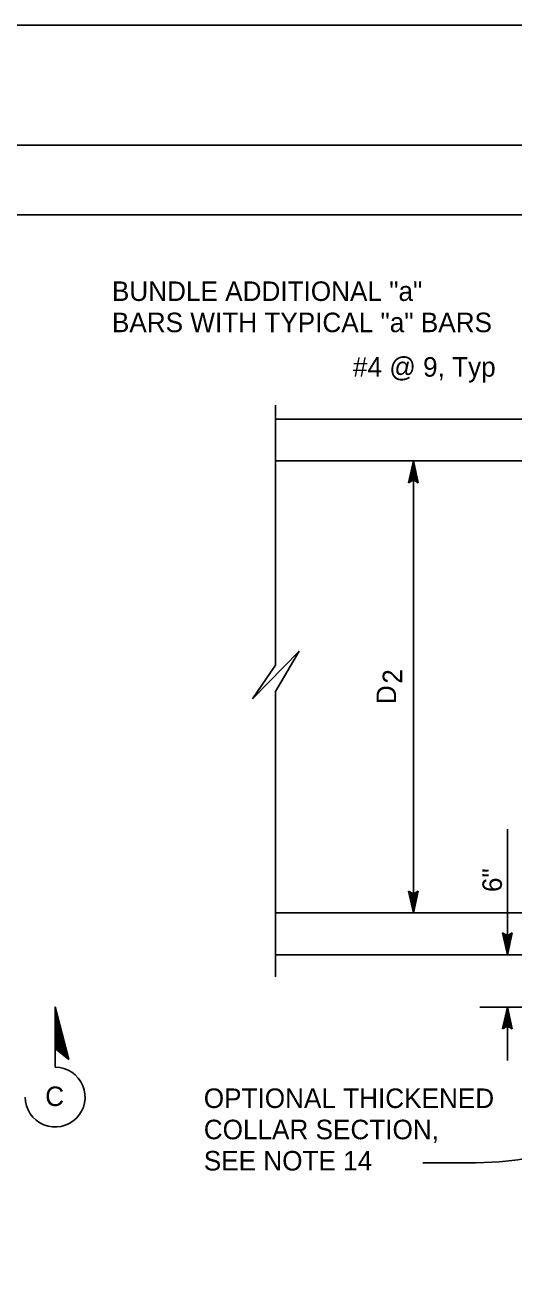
# Model space of a CAD drawing. Extents: x -879 to 881, y -471 to 715.
# Drawn here: x -389.7 to -214.7, y 261.8 to 714.7 of the extents above; entities that cross this region are included whole.
import ezdxf

# ---------------------------------------------------------------- set-up
doc = ezdxf.new("R2010")
doc.units = 0
for name, color, linetype in [('align_CULVERT', 7, 'Continuous'), ('align_CULVERT-anno', 7, 'Continuous'), ('border_PLOTTING-ELEMENTS', 7, 'Continuous'), ('border_rw_22x34_Cut_Lines', 7, 'Continuous'), ('border_SHEET', 7, 'Continuous'), ('pp_PRESENTATION', 7, 'Continuous')]:
    doc.layers.add(name, color=color, linetype=linetype)

msp = doc.modelspace()

# ---------------------------------------------------------------- linework, layer by layer
at = {"layer": 'align_CULVERT'}
for p, q in [((-300.03, 573.54), (-167.57, 573.54)), ((-300.03, 558.54), (-171.94, 558.54)), ((-300.03, 396.54), (-171.94, 396.54)), ((-300.03, 381.54), (-167.57, 381.54))]:
    msp.add_line(p, q, dxfattribs=at)
at = {"layer": 'align_CULVERT-anno'}
for p, q in [((-300.03, 578.49), (-300.03, 485.31)), ((-252.4, 550.72), (-250.65, 558.54)), ((-252.4, 550.72), (-250.65, 558.54)), ((-250.65, 558.54), (-250.65, 396.54)), ((-250.65, 558.54), (-250.65, 558.54)), ((-250.65, 558.54), (-248.92, 550.72)), ((-250.65, 558.54), (-250.65, 558.54)), ((-250.65, 558.54), (-248.92, 550.72)), ((-251.93, 551.01), (-250.65, 556.74)), ((-251.93, 551.01), (-250.65, 556.74)), ((-251.47, 551.31), (-250.66, 554.94)), ((-251.47, 551.31), (-250.66, 554.94)), ((-251.01, 551.54), (-250.66, 553.14)), ((-251.01, 551.54), (-250.66, 553.14)), ((-250.66, 554.94), (-249.84, 551.26)), ((-250.66, 554.94), (-249.84, 551.26)), ((-250.66, 553.14), (-250.31, 551.57)), ((-250.66, 553.14), (-250.31, 551.57)), ((-250.65, 556.73), (-249.39, 551.03)), ((-250.65, 556.73), (-249.39, 551.03)), ((-250.65, 551.77), (-252.4, 550.72)), ((-250.65, 551.77), (-252.4, 550.72)), ((-252.4, 550.72), (-252.4, 550.72)), ((-252.4, 550.72), (-252.4, 550.72)), ((-248.92, 550.72), (-250.65, 551.77)), ((-248.92, 550.72), (-250.65, 551.77)), ((-248.92, 550.72), (-248.92, 550.72)), ((-248.92, 550.72), (-248.92, 550.72)), ((-308.35, 473.2), (-291.6, 490.31)), ((-291.6, 490.31), (-300.03, 475.85)), ((-300.03, 485.31), (-308.35, 473.2)), ((-300.03, 475.85), (-300.03, 373.58)), ((-216.97, 426.55), (-216.97, 381.54)), ((-250.65, 396.54), (-252.39, 404.35)), ((-252.39, 404.35), (-252.39, 404.35)), ((-252.39, 404.35), (-250.65, 403.31)), ((-250.66, 398.35), (-251.92, 404.04)), ((-250.65, 400.13), (-251.47, 403.81)), ((-250.65, 401.93), (-251, 403.51)), ((-250.65, 403.31), (-248.91, 404.35)), ((-248.91, 404.35), (-250.65, 396.54)), ((-249.37, 404.07), (-250.65, 398.33)), ((-249.84, 403.76), (-250.65, 400.13)), ((-250.29, 403.53), (-250.65, 401.93)), ((-248.91, 404.35), (-248.91, 404.35)), ((-250.65, 396.54), (-250.65, 396.54)), ((-216.97, 381.54), (-218.71, 389.35)), ((-218.71, 389.35), (-218.71, 389.35)), ((-218.71, 389.35), (-216.97, 388.31)), ((-216.98, 383.35), (-218.24, 389.04)), ((-216.97, 385.13), (-217.79, 388.81)), ((-216.97, 386.93), (-217.32, 388.51)), ((-216.97, 388.31), (-215.23, 389.35)), ((-215.23, 389.35), (-216.97, 381.54)), ((-215.69, 389.07), (-216.97, 383.33)), ((-216.16, 388.76), (-216.97, 385.13)), ((-216.61, 388.53), (-216.97, 386.93)), ((-215.23, 389.35), (-215.23, 389.35)), ((-216.97, 381.54), (-216.97, 381.54)), ((-189.2, 362.72), (-226.87, 362.72)), ((-218.72, 354.9), (-216.97, 362.72)), ((-216.97, 362.72), (-216.97, 343.64)), ((-216.97, 362.72), (-216.97, 362.72)), ((-216.97, 362.72), (-215.24, 354.9)), ((-218.25, 355.19), (-216.97, 360.92)), ((-217.79, 355.49), (-216.98, 359.12)), ((-216.98, 359.12), (-216.16, 355.44)), ((-216.97, 360.9), (-215.71, 355.21)), ((-216.97, 355.94), (-218.72, 354.9)), ((-218.72, 354.9), (-218.72, 354.9)), ((-217.33, 355.72), (-216.98, 357.32)), ((-216.98, 357.32), (-216.63, 355.75)), ((-215.24, 354.9), (-216.97, 355.94)), ((-215.24, 354.9), (-215.24, 354.9))]:
    msp.add_line(p, q, dxfattribs=at)
msp.add_open_spline([(-247.25, 306.87), (-223.44, 306.87), (-201.33, 306.87), (-190.51, 328.53), (-184.84, 350.43), (-170.42, 363.18)], degree=3, dxfattribs=at)
at = {"layer": 'border_PLOTTING-ELEMENTS'}
for points in [[(-879.48, -471.32), (880.53, -471.32), (880.53, 714.68), (-879.48, 714.68)], [(-849.48, 671.68), (850.53, 671.68), (850.53, -428.32), (-849.48, -428.32)]]:
    msp.add_lwpolyline(points, close=True, dxfattribs=at)
at = {"layer": 'border_rw_22x34_Cut_Lines'}
msp.add_lwpolyline([(-849.48, 671.68), (850.53, 671.68), (850.53, -428.32), (-849.48, -428.32)], close=True, dxfattribs=at)
at = {"layer": 'border_SHEET'}
msp.add_line((-799.48, 646.68), (825.53, 646.68), dxfattribs=at)
at = {"layer": 'pp_PRESENTATION'}
for p, q in [((-378.99, 362.9), (-374.16, 343.95)), ((-378.99, 341.19), (-378.99, 362.9)), ((-378.99, 361.34), (-374.66, 344.35)), ((-378.99, 359.78), (-375.16, 344.76)), ((-378.99, 358.22), (-375.66, 345.17)), ((-378.99, 356.67), (-376.17, 345.57)), ((-378.99, 355.11), (-376.67, 345.98)), ((-378.99, 353.55), (-377.17, 346.38)), ((-378.99, 351.99), (-377.67, 346.79)), ((-378.99, 350.43), (-378.17, 347.19)), ((-378.99, 348.87), (-378.67, 347.6)), ((-378.99, 347.86), (-374.16, 343.95))]:
    msp.add_line(p, q, dxfattribs=at)
msp.add_arc((-378.99, 330.48), 10.72, 179.9995, 90, dxfattribs=at)

# ---------------------------------------------------------------- texts
at = {"layer": 'align_CULVERT-anno'}
for s, p in [('BUNDLE ADDITIONAL "a"', (-358.67, 615.87)), ('BARS WITH TYPICAL "a" BARS', (-358.67, 604.67)), ('#4 @ 9, Typ', (-272.31, 588.73)), ('OPTIONAL THICKENED', (-325.76, 326.58)), ('COLLAR SECTION,', (-325.76, 315.38)), ('SEE NOTE 14', (-325.76, 304.18))]:
    msp.add_text(s, height=7, dxfattribs=at).set_placement(p)
for s, p in [('2', (-254.68, 478.67)), ('D', (-256.86, 471.34)), ('6"', (-218.95, 403.98))]:
    msp.add_text(s, height=7, rotation=90, dxfattribs=at).set_placement(p)
at = {"layer": 'pp_PRESENTATION'}
msp.add_text('C', height=7, rotation=359.3664, dxfattribs=at).set_placement((-382.61, 327.32))

doc.saveas('drawing.dxf')
